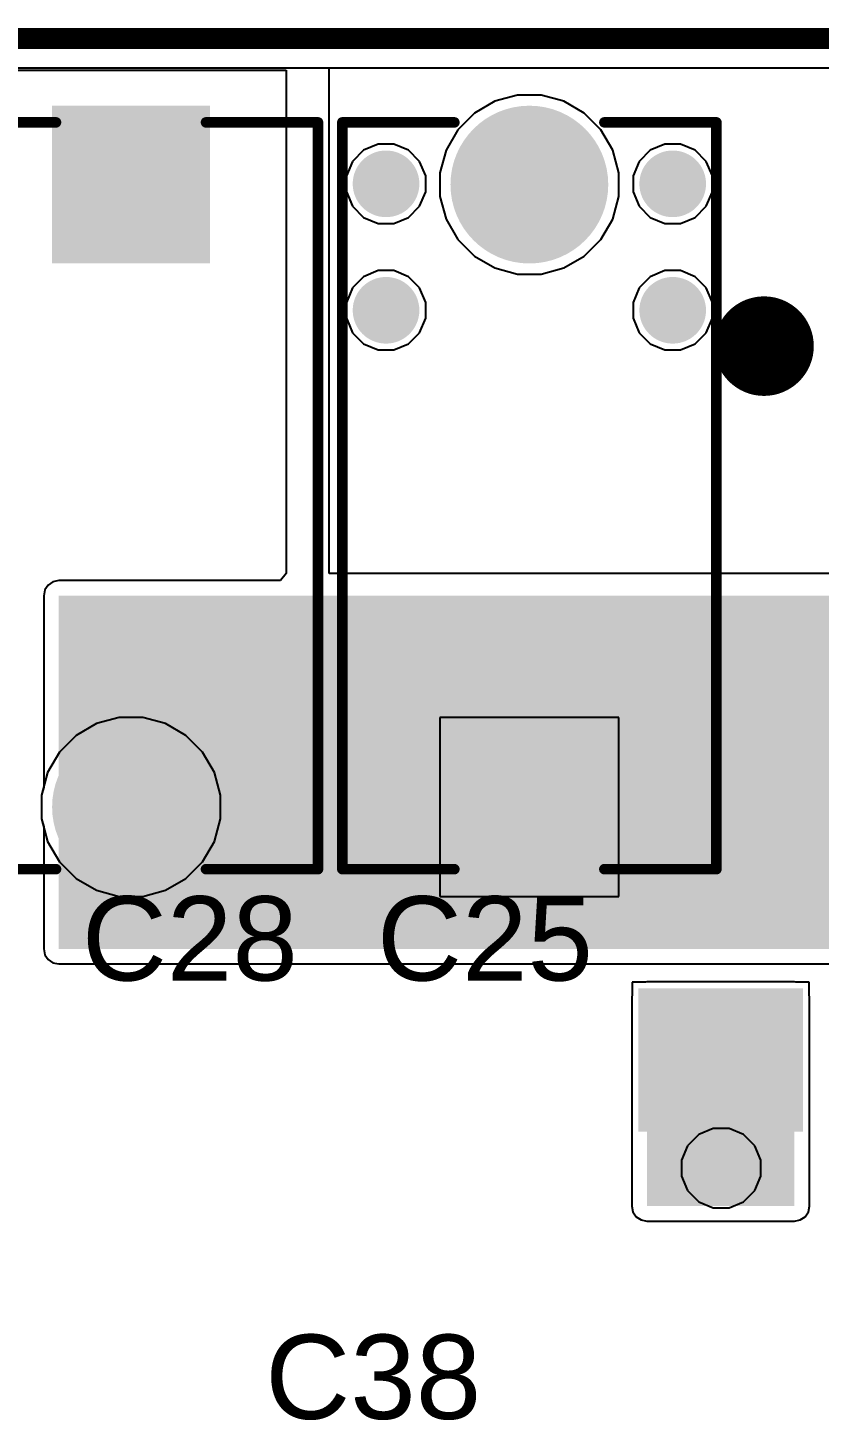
# Model space of a CAD drawing. Header units: millimetres. Extents: x 0 to 214, y 0 to 214.
# Drawn here: x 3.167 to 3.542, y 3.281 to 3.942 of the extents above; entities that cross this region are included whole.
import ezdxf

# ---------------------------------------------------------------- set-up
doc = ezdxf.new("R2010")
doc.units = ezdxf.units.MM
doc.header["$MEASUREMENT"] = 0
for name, color, linetype in [('BottomLayer', 5, 'Continuous'), ('BottomPaste', 16, 'Continuous'), ('BottomSolder', 6, 'Continuous'), ('Mechanical1', 6, 'Continuous'), ('MultiLayer', 9, 'Continuous'), ('PadHoleLayer', 156, 'Continuous'), ('TopLayer', 1, 'Continuous'), ('TopOverlay', 2, 'Continuous'), ('TopSolder', 216, 'Continuous'), ('ViaHoleLayer', 16, 'Continuous')]:
    doc.layers.add(name, color=color, linetype=linetype)
doc.styles.add('Arial', font='', dxfattribs={"height": 0.2})
doc.styles.get('Arial').set_extended_font_data('Arial')

# ---------------------------------------------------------------- blocks, each defined once
blk = doc.blocks.new('760895631_6')
at = {"layer": 'TopOverlay'}
for points, const_width in [([(-0.86953, 0.69004, 1), (-0.89315, 0.69004, 1)], 0.02362), ([(-0.89906, 0.69004, 1), (-0.88724, 0.69004, 1)], 0.01181), ([(-0.87543, 0.69004, 1), (-0.86362, 0.69004, 1)], 0.01181)]:
    blk.add_lwpolyline(points, format="xyb", close=True, dxfattribs=dict(at, const_width=const_width))
blk = doc.blocks.new('C___1206_B_251')
at = {"layer": 'BottomLayer'}
for points in [[(-0.08, 0.035), (-0.02, 0.035), (-0.02, -0.035), (-0.08, -0.035)], [(0.02, 0.035), (0.08, 0.035), (0.08, -0.035), (0.02, -0.035)]]:
    blk.add_hatch(color=5, dxfattribs=at).paths.add_polyline_path(points)
at = {"layer": 'BottomPaste'}
for points in [[(-0.08, 0.035), (-0.02, 0.035), (-0.02, -0.035), (-0.08, -0.035)], [(0.02, 0.035), (0.08, 0.035), (0.08, -0.035), (0.02, -0.035)]]:
    blk.add_hatch(color=16, dxfattribs=at).paths.add_polyline_path(points)
at = {"layer": 'BottomSolder'}
for points in [[(-0.084, 0.039), (-0.016, 0.039), (-0.016, -0.039), (-0.084, -0.039)], [(0.016, 0.039), (0.084, 0.039), (0.084, -0.039), (0.016, -0.039)]]:
    blk.add_hatch(color=6, dxfattribs=at).paths.add_polyline_path(points)
blk = doc.blocks.new('KP223J2J0701_253')
at = {"layer": 'BottomLayer'}
blk.add_hatch(color=5, dxfattribs=at).paths.add_polyline_path([(-0.18307, 0.03543), (-0.11221, 0.03543), (-0.11221, -0.03543), (-0.18307, -0.03543)])
h = blk.add_hatch(color=5, dxfattribs=at)
edge = h.paths.add_edge_path()
edge.add_arc((0.14764, 0), 0.03543, 0, 360)
at = {"layer": 'BottomSolder'}
blk.add_hatch(color=6, dxfattribs=at).paths.add_polyline_path([(-0.18507, 0.03743), (-0.11021, 0.03743), (-0.11021, -0.03743), (-0.18507, -0.03743)])
h = blk.add_hatch(color=6, dxfattribs=at)
edge = h.paths.add_edge_path()
edge.add_arc((0.14764, 0), 0.03743, 0, 360)
at = {"layer": 'MultiLayer'}
blk.add_hatch(color=9, dxfattribs=at).paths.add_polyline_path([(-0.18307, 0.03543), (-0.11221, 0.03543), (-0.11221, -0.03543), (-0.18307, -0.03543)])
h = blk.add_hatch(color=9, dxfattribs=at)
edge = h.paths.add_edge_path()
edge.add_arc((0.14764, 0), 0.03543, 0, 360)
at = {"layer": 'PadHoleLayer'}
h = blk.add_hatch(color=156, dxfattribs=at)
edge = h.paths.add_edge_path()
edge.add_arc((-0.14764, 0), 0.018, 0, 360)
h = blk.add_hatch(color=156, dxfattribs=at)
edge = h.paths.add_edge_path()
edge.add_arc((0.14764, 0), 0.018, 0, 360)
at = {"layer": 'TopLayer'}
blk.add_hatch(color=1, dxfattribs=at).paths.add_polyline_path([(-0.18307, 0.03543), (-0.11221, 0.03543), (-0.11221, -0.03543), (-0.18307, -0.03543)])
h = blk.add_hatch(color=1, dxfattribs=at)
edge = h.paths.add_edge_path()
edge.add_arc((0.14764, 0), 0.03543, 0, 360)
at = {"layer": 'TopSolder'}
blk.add_hatch(color=216, dxfattribs=at).paths.add_polyline_path([(-0.18507, 0.03743), (-0.11021, 0.03743), (-0.11021, -0.03743), (-0.18507, -0.03743)])
h = blk.add_hatch(color=216, dxfattribs=at)
edge = h.paths.add_edge_path()
edge.add_arc((0.14764, 0), 0.03743, 0, 360)
at = {"layer": 'TopOverlay', "const_width": 0.005}
for points in [[(0.17716, 0.08874), (-0.17716, 0.08874)], [(-0.17716, 0.03558), (-0.17716, 0.08874)], [(0.17716, 0.03558), (0.17716, 0.08874)], [(-0.17716, -0.08874), (-0.17716, -0.03558)], [(0.17716, -0.08874), (0.17716, -0.03558)], [(0.17716, -0.08874), (-0.17716, -0.08874)]]:
    blk.add_lwpolyline(points, dxfattribs=at)
at = {"layer": 'TopOverlay', "const_width": 0.0025}
for points in [[(-0.17841, 0.08874, 1), (-0.17591, 0.08874, 1)], [(-0.17841, 0.08874, 1), (-0.17591, 0.08874, 1)], [(0.17591, 0.08874, 1), (0.17841, 0.08874, 1)], [(0.17591, 0.08874, 1), (0.17841, 0.08874, 1)], [(-0.17841, 0.03558, 1), (-0.17591, 0.03558, 1)], [(0.17591, 0.03558, 1), (0.17841, 0.03558, 1)], [(-0.17841, -0.03558, 1), (-0.17591, -0.03558, 1)], [(0.17591, -0.03558, 1), (0.17841, -0.03558, 1)], [(-0.17841, -0.08874, 1), (-0.17591, -0.08874, 1)], [(-0.17841, -0.08874, 1), (-0.17591, -0.08874, 1)], [(0.17591, -0.08874, 1), (0.17841, -0.08874, 1)], [(0.17591, -0.08874, 1), (0.17841, -0.08874, 1)]]:
    blk.add_lwpolyline(points, format="xyb", close=True, dxfattribs=at)
blk = doc.blocks.new('KP223J2J0701_256')
at = {"layer": 'BottomLayer'}
blk.add_hatch(color=5, dxfattribs=at).paths.add_polyline_path([(-0.18307, 0.03543), (-0.11221, 0.03543), (-0.11221, -0.03543), (-0.18307, -0.03543)])
h = blk.add_hatch(color=5, dxfattribs=at)
edge = h.paths.add_edge_path()
edge.add_arc((0.14764, 0), 0.03543, 0, 360)
at = {"layer": 'BottomSolder'}
blk.add_hatch(color=6, dxfattribs=at).paths.add_polyline_path([(-0.18507, 0.03743), (-0.11021, 0.03743), (-0.11021, -0.03743), (-0.18507, -0.03743)])
h = blk.add_hatch(color=6, dxfattribs=at)
edge = h.paths.add_edge_path()
edge.add_arc((0.14764, 0), 0.03743, 0, 360)
at = {"layer": 'MultiLayer'}
blk.add_hatch(color=9, dxfattribs=at).paths.add_polyline_path([(-0.18307, 0.03543), (-0.11221, 0.03543), (-0.11221, -0.03543), (-0.18307, -0.03543)])
h = blk.add_hatch(color=9, dxfattribs=at)
edge = h.paths.add_edge_path()
edge.add_arc((0.14764, 0), 0.03543, 0, 360)
at = {"layer": 'PadHoleLayer'}
h = blk.add_hatch(color=156, dxfattribs=at)
edge = h.paths.add_edge_path()
edge.add_arc((-0.14764, 0), 0.018, 0, 360)
h = blk.add_hatch(color=156, dxfattribs=at)
edge = h.paths.add_edge_path()
edge.add_arc((0.14764, 0), 0.018, 0, 360)
at = {"layer": 'TopLayer'}
blk.add_hatch(color=1, dxfattribs=at).paths.add_polyline_path([(-0.18307, 0.03543), (-0.11221, 0.03543), (-0.11221, -0.03543), (-0.18307, -0.03543)])
h = blk.add_hatch(color=1, dxfattribs=at)
edge = h.paths.add_edge_path()
edge.add_arc((0.14764, 0), 0.03543, 0, 360)
at = {"layer": 'TopSolder'}
blk.add_hatch(color=216, dxfattribs=at).paths.add_polyline_path([(-0.18507, 0.03743), (-0.11021, 0.03743), (-0.11021, -0.03743), (-0.18507, -0.03743)])
h = blk.add_hatch(color=216, dxfattribs=at)
edge = h.paths.add_edge_path()
edge.add_arc((0.14764, 0), 0.03743, 0, 360)
at = {"layer": 'TopOverlay', "const_width": 0.005}
for points in [[(-0.17716, 0.08874), (-0.17716, 0.03558)], [(-0.17716, 0.08874), (0.17716, 0.08874)], [(0.17716, 0.08874), (0.17716, 0.03558)], [(-0.17716, -0.03558), (-0.17716, -0.08874)], [(0.17716, -0.03558), (0.17716, -0.08874)], [(-0.17716, -0.08874), (0.17716, -0.08874)]]:
    blk.add_lwpolyline(points, dxfattribs=at)
at = {"layer": 'TopOverlay', "const_width": 0.0025}
for points in [[(-0.17841, 0.08874, 1), (-0.17591, 0.08874, 1)], [(-0.17841, 0.08874, 1), (-0.17591, 0.08874, 1)], [(0.17591, 0.08874, 1), (0.17841, 0.08874, 1)], [(0.17591, 0.08874, 1), (0.17841, 0.08874, 1)], [(-0.17841, 0.03558, 1), (-0.17591, 0.03558, 1)], [(0.17591, 0.03558, 1), (0.17841, 0.03558, 1)], [(-0.17841, -0.03558, 1), (-0.17591, -0.03558, 1)], [(0.17591, -0.03558, 1), (0.17841, -0.03558, 1)], [(-0.17841, -0.08874, 1), (-0.17591, -0.08874, 1)], [(-0.17841, -0.08874, 1), (-0.17591, -0.08874, 1)], [(0.17591, -0.08874, 1), (0.17841, -0.08874, 1)], [(0.17591, -0.08874, 1), (0.17841, -0.08874, 1)]]:
    blk.add_lwpolyline(points, format="xyb", close=True, dxfattribs=at)

msp = doc.modelspace()

# ---------------------------------------------------------------- hatches: boundary and pattern name
at = {"layer": 'BottomLayer'}
h = msp.add_hatch(color=5, dxfattribs=at)
edge = h.paths.add_edge_path()
edge.add_arc((3.337, 3.868), 0.01181, 0, 360)
h = msp.add_hatch(color=5, dxfattribs=at)
edge = h.paths.add_edge_path()
edge.add_arc((3.473, 3.868), 0.01181, 0, 360)
h = msp.add_hatch(color=5, dxfattribs=at)
edge = h.paths.add_edge_path()
edge.add_arc((3.337, 3.808), 0.01181, 0, 360)
h = msp.add_hatch(color=5, dxfattribs=at)
edge = h.paths.add_edge_path()
edge.add_arc((3.473, 3.808), 0.01181, 0, 360)
for points in [[(3.18171, 3.505), (3.75461, 3.505), (3.75461, 3.67261), (3.18171, 3.67261)], [(3.46076, 3.383), (3.53076, 3.383), (3.53076, 3.48225), (3.46076, 3.48225)]]:
    msp.add_hatch(color=5, dxfattribs=at).paths.add_polyline_path(points)
h = msp.add_hatch(color=5, dxfattribs=at)
edge = h.paths.add_edge_path()
edge.add_arc((3.496, 3.401), 0.01181, 0, 360)
at = {"layer": 'BottomSolder'}
h = msp.add_hatch(color=6, dxfattribs=at)
edge = h.paths.add_edge_path()
edge.add_arc((3.337, 3.868), 0.01581, 0, 360)
h = msp.add_hatch(color=6, dxfattribs=at)
edge = h.paths.add_edge_path()
edge.add_arc((3.473, 3.868), 0.01581, 0, 360)
h = msp.add_hatch(color=6, dxfattribs=at)
edge = h.paths.add_edge_path()
edge.add_arc((3.337, 3.808), 0.01581, 0, 360)
h = msp.add_hatch(color=6, dxfattribs=at)
edge = h.paths.add_edge_path()
edge.add_arc((3.473, 3.808), 0.01581, 0, 360)
h = msp.add_hatch(color=6, dxfattribs=at)
edge = h.paths.add_edge_path()
edge.add_arc((3.496, 3.401), 0.01581, 0, 360)
at = {"layer": 'TopLayer'}
h = msp.add_hatch(color=1, dxfattribs=at)
edge = h.paths.add_edge_path()
edge.add_arc((3.337, 3.868), 0.01181, 0, 360)
h = msp.add_hatch(color=1, dxfattribs=at)
edge = h.paths.add_edge_path()
edge.add_arc((3.473, 3.868), 0.01181, 0, 360)
h = msp.add_hatch(color=1, dxfattribs=at)
edge = h.paths.add_edge_path()
edge.add_arc((3.337, 3.808), 0.01181, 0, 360)
h = msp.add_hatch(color=1, dxfattribs=at)
edge = h.paths.add_edge_path()
edge.add_arc((3.473, 3.808), 0.01181, 0, 360)
h = msp.add_hatch(color=1, dxfattribs=at)
edge = h.paths.add_edge_path()
edge.add_arc((3.496, 3.401), 0.01181, 0, 360)
at = {"layer": 'TopSolder'}
h = msp.add_hatch(color=216, dxfattribs=at)
edge = h.paths.add_edge_path()
edge.add_arc((3.337, 3.868), 0.01581, 0, 360)
h = msp.add_hatch(color=216, dxfattribs=at)
edge = h.paths.add_edge_path()
edge.add_arc((3.473, 3.868), 0.01581, 0, 360)
h = msp.add_hatch(color=216, dxfattribs=at)
edge = h.paths.add_edge_path()
edge.add_arc((3.337, 3.808), 0.01581, 0, 360)
h = msp.add_hatch(color=216, dxfattribs=at)
edge = h.paths.add_edge_path()
edge.add_arc((3.473, 3.808), 0.01581, 0, 360)
h = msp.add_hatch(color=216, dxfattribs=at)
edge = h.paths.add_edge_path()
edge.add_arc((3.496, 3.401), 0.01581, 0, 360)
at = {"layer": 'ViaHoleLayer'}
h = msp.add_hatch(color=16, dxfattribs=at)
edge = h.paths.add_edge_path()
edge.add_arc((3.337, 3.868), 0.00591, 0, 360)
h = msp.add_hatch(color=16, dxfattribs=at)
edge = h.paths.add_edge_path()
edge.add_arc((3.473, 3.868), 0.00591, 0, 360)
h = msp.add_hatch(color=16, dxfattribs=at)
edge = h.paths.add_edge_path()
edge.add_arc((3.337, 3.808), 0.00591, 0, 360)
h = msp.add_hatch(color=16, dxfattribs=at)
edge = h.paths.add_edge_path()
edge.add_arc((3.473, 3.808), 0.00591, 0, 360)
h = msp.add_hatch(color=16, dxfattribs=at)
edge = h.paths.add_edge_path()
edge.add_arc((3.496, 3.401), 0.00591, 0, 360)

# ---------------------------------------------------------------- linework, layer by layer
at = {"layer": 'BottomLayer'}
for p, q in [((1.268, 3.922), (3.28961, 3.922)), ((3.28961, 3.922), (3.28961, 3.68307)), ((3.31, 3.68307), (3.31, 3.923)), ((3.31, 3.923), (4.223, 3.923)), ((3.18171, 3.67975), (3.17898, 3.6792)), ((3.28688, 3.67975), (3.18171, 3.67975)), ((3.28961, 3.68307), (3.28688, 3.67975)), ((3.775, 3.68307), (3.31, 3.68307)), ((3.17512, 3.67534), (3.17458, 3.67261)), ((3.17667, 3.67765), (3.17512, 3.67534)), ((3.17898, 3.6792), (3.17667, 3.67765)), ((3.17458, 3.67261), (3.17458, 3.58172)), ((3.17458, 3.58172), (3.17357, 3.57795)), ((3.17357, 3.57795), (3.17357, 3.56677)), ((3.17357, 3.56677), (3.17458, 3.563)), ((3.17458, 3.563), (3.17458, 3.505)), ((3.17458, 3.505), (3.17512, 3.50227)), ((3.17512, 3.50227), (3.17667, 3.49995)), ((3.17667, 3.49995), (3.17898, 3.49841)), ((3.17898, 3.49841), (3.18171, 3.49786)), ((3.18171, 3.49786), (3.75461, 3.49786)), ((3.46007, 3.48925), (3.45376, 3.48925)), ((3.45376, 3.48925), (3.45376, 3.48294)), ((3.46076, 3.48939), (3.46007, 3.48925)), ((3.53076, 3.48939), (3.46076, 3.48939)), ((3.53145, 3.48925), (3.53076, 3.48939)), ((3.53776, 3.48925), (3.53145, 3.48925)), ((3.53776, 3.48294), (3.53776, 3.48925)), ((3.45376, 3.48294), (3.45362, 3.48225)), ((3.45362, 3.48225), (3.45362, 3.383)), ((3.53789, 3.48225), (3.53776, 3.48294)), ((3.53789, 3.383), (3.53789, 3.48225)), ((3.45362, 3.383), (3.45416, 3.38027)), ((3.53735, 3.38027), (3.53789, 3.383)), ((3.45416, 3.38027), (3.45571, 3.37795)), ((3.45571, 3.37795), (3.45802, 3.37641)), ((3.45802, 3.37641), (3.46076, 3.37586)), ((3.46076, 3.37586), (3.53076, 3.37586)), ((3.53076, 3.37586), (3.53349, 3.37641)), ((3.53349, 3.37641), (3.5358, 3.37795)), ((3.5358, 3.37795), (3.53735, 3.38027))]:
    msp.add_line(p, q, dxfattribs=at)
at = {"layer": 'Mechanical1', "const_width": 0.01}
msp.add_lwpolyline([(0.015, 3.93701), (6, 3.93701)], dxfattribs=at)
at = {"layer": 'TopLayer'}
for p, q in [((1.269, 3.923), (3.78517, 3.923)), ((3.38862, 3.90718), (3.37895, 3.90159)), ((3.39941, 3.91007), (3.38862, 3.90718)), ((3.41059, 3.91007), (3.39941, 3.91007)), ((3.42138, 3.90718), (3.41059, 3.91007)), ((3.43105, 3.90159), (3.42138, 3.90718)), ((3.37895, 3.90159), (3.37105, 3.89369)), ((3.43895, 3.89369), (3.43105, 3.90159)), ((3.37105, 3.89369), (3.36546, 3.88402)), ((3.44454, 3.88402), (3.43895, 3.89369)), ((3.33326, 3.88681), (3.32634, 3.88395)), ((3.34074, 3.88681), (3.33326, 3.88681)), ((3.34766, 3.88395), (3.34074, 3.88681)), ((3.46926, 3.88681), (3.46234, 3.88395)), ((3.47674, 3.88681), (3.46926, 3.88681)), ((3.48366, 3.88395), (3.47674, 3.88681)), ((3.32105, 3.87866), (3.31819, 3.87174)), ((3.32634, 3.88395), (3.32105, 3.87866)), ((3.35295, 3.87866), (3.34766, 3.88395)), ((3.35581, 3.87174), (3.35295, 3.87866)), ((3.36546, 3.88402), (3.36257, 3.87323)), ((3.44743, 3.87323), (3.44454, 3.88402)), ((3.45705, 3.87866), (3.45419, 3.87174)), ((3.46234, 3.88395), (3.45705, 3.87866)), ((3.48895, 3.87866), (3.48366, 3.88395)), ((3.49181, 3.87174), (3.48895, 3.87866)), ((3.31819, 3.87174), (3.31819, 3.86426)), ((3.35581, 3.86426), (3.35581, 3.87174)), ((3.36257, 3.87323), (3.36257, 3.86205)), ((3.44743, 3.86205), (3.44743, 3.87323)), ((3.45419, 3.87174), (3.45419, 3.86426)), ((3.49181, 3.86426), (3.49181, 3.87174)), ((3.31819, 3.86426), (3.32105, 3.85734)), ((3.35295, 3.85734), (3.35581, 3.86426)), ((3.36257, 3.86205), (3.36546, 3.85126)), ((3.44454, 3.85126), (3.44743, 3.86205)), ((3.45419, 3.86426), (3.45705, 3.85734)), ((3.48895, 3.85734), (3.49181, 3.86426)), ((3.32105, 3.85734), (3.32634, 3.85205)), ((3.32634, 3.85205), (3.33326, 3.84919)), ((3.34074, 3.84919), (3.34766, 3.85205)), ((3.34766, 3.85205), (3.35295, 3.85734)), ((3.36546, 3.85126), (3.37105, 3.84159)), ((3.43895, 3.84159), (3.44454, 3.85126)), ((3.45705, 3.85734), (3.46234, 3.85205)), ((3.46234, 3.85205), (3.46926, 3.84919)), ((3.47674, 3.84919), (3.48366, 3.85205)), ((3.48366, 3.85205), (3.48895, 3.85734)), ((3.33326, 3.84919), (3.34074, 3.84919)), ((3.46926, 3.84919), (3.47674, 3.84919)), ((3.37105, 3.84159), (3.37895, 3.83369)), ((3.43105, 3.83369), (3.43895, 3.84159)), ((3.37895, 3.83369), (3.38862, 3.8281)), ((3.42138, 3.8281), (3.43105, 3.83369)), ((3.33326, 3.82681), (3.32634, 3.82395)), ((3.34074, 3.82681), (3.33326, 3.82681)), ((3.34766, 3.82395), (3.34074, 3.82681)), ((3.38862, 3.8281), (3.39941, 3.82521)), ((3.39941, 3.82521), (3.41059, 3.82521)), ((3.41059, 3.82521), (3.42138, 3.8281)), ((3.46926, 3.82681), (3.46234, 3.82395)), ((3.47674, 3.82681), (3.46926, 3.82681)), ((3.48366, 3.82395), (3.47674, 3.82681)), ((3.32105, 3.81866), (3.31819, 3.81174)), ((3.32634, 3.82395), (3.32105, 3.81866)), ((3.35295, 3.81866), (3.34766, 3.82395)), ((3.35581, 3.81174), (3.35295, 3.81866)), ((3.45705, 3.81866), (3.45419, 3.81174)), ((3.46234, 3.82395), (3.45705, 3.81866)), ((3.48895, 3.81866), (3.48366, 3.82395)), ((3.49181, 3.81174), (3.48895, 3.81866)), ((3.31819, 3.81174), (3.31819, 3.80426)), ((3.35581, 3.80426), (3.35581, 3.81174)), ((3.45419, 3.81174), (3.45419, 3.80426)), ((3.49181, 3.80426), (3.49181, 3.81174)), ((3.31819, 3.80426), (3.32105, 3.79734)), ((3.35295, 3.79734), (3.35581, 3.80426)), ((3.45419, 3.80426), (3.45705, 3.79734)), ((3.48895, 3.79734), (3.49181, 3.80426)), ((3.32105, 3.79734), (3.32634, 3.79205)), ((3.32634, 3.79205), (3.33326, 3.78919)), ((3.34074, 3.78919), (3.34766, 3.79205)), ((3.34766, 3.79205), (3.35295, 3.79734)), ((3.45705, 3.79734), (3.46234, 3.79205)), ((3.46234, 3.79205), (3.46926, 3.78919)), ((3.47674, 3.78919), (3.48366, 3.79205)), ((3.48366, 3.79205), (3.48895, 3.79734)), ((3.33326, 3.78919), (3.34074, 3.78919)), ((3.46926, 3.78919), (3.47674, 3.78919)), ((3.21041, 3.61479), (3.19962, 3.6119)), ((3.22159, 3.61479), (3.21041, 3.61479)), ((3.23238, 3.6119), (3.22159, 3.61479)), ((3.44743, 3.61479), (3.36257, 3.61479)), ((3.36257, 3.61479), (3.36257, 3.52993)), ((3.44743, 3.52993), (3.44743, 3.61479)), ((3.19962, 3.6119), (3.18995, 3.60631)), ((3.24205, 3.60631), (3.23238, 3.6119)), ((3.18995, 3.60631), (3.18205, 3.59841)), ((3.24995, 3.59841), (3.24205, 3.60631)), ((3.18205, 3.59841), (3.17646, 3.58874)), ((3.25554, 3.58874), (3.24995, 3.59841)), ((3.17646, 3.58874), (3.17357, 3.57795)), ((3.25843, 3.57795), (3.25554, 3.58874)), ((3.17357, 3.57795), (3.17357, 3.56677)), ((3.25843, 3.56677), (3.25843, 3.57795)), ((3.17357, 3.56677), (3.17646, 3.55598)), ((3.25554, 3.55598), (3.25843, 3.56677)), ((3.17646, 3.55598), (3.18205, 3.54631)), ((3.24995, 3.54631), (3.25554, 3.55598)), ((3.18205, 3.54631), (3.18995, 3.53841)), ((3.24205, 3.53841), (3.24995, 3.54631)), ((3.18995, 3.53841), (3.19962, 3.53282)), ((3.23238, 3.53282), (3.24205, 3.53841)), ((3.19962, 3.53282), (3.21041, 3.52993)), ((3.21041, 3.52993), (3.22159, 3.52993)), ((3.22159, 3.52993), (3.23238, 3.53282)), ((3.36257, 3.52993), (3.44743, 3.52993)), ((3.48534, 3.41695), (3.48005, 3.41166)), ((3.49226, 3.41981), (3.48534, 3.41695)), ((3.49974, 3.41981), (3.49226, 3.41981)), ((3.50666, 3.41695), (3.49974, 3.41981)), ((3.51195, 3.41166), (3.50666, 3.41695)), ((3.48005, 3.41166), (3.47719, 3.40474)), ((3.51481, 3.40474), (3.51195, 3.41166)), ((3.47719, 3.40474), (3.47719, 3.39726)), ((3.51481, 3.39726), (3.51481, 3.40474)), ((3.47719, 3.39726), (3.48005, 3.39034)), ((3.51195, 3.39034), (3.51481, 3.39726)), ((3.48005, 3.39034), (3.48534, 3.38505)), ((3.50666, 3.38505), (3.51195, 3.39034)), ((3.48534, 3.38505), (3.49226, 3.38219)), ((3.49226, 3.38219), (3.49974, 3.38219)), ((3.49974, 3.38219), (3.50666, 3.38505))]:
    msp.add_line(p, q, dxfattribs=at)

# ---------------------------------------------------------------- block references
msp.add_blockref('760895631_6', (4.39766, 3.10096))
for name, p, rotation in [('KP223J2J0701_253', (3.216, 3.72), 270), ('KP223J2J0701_256', (3.405, 3.72), 90), ('C___1206_B_251', (3.49576, 3.50225), 90)]:
    msp.add_blockref(name, p, dxfattribs=dict(rotation=rotation))

# ---------------------------------------------------------------- texts
at = {"layer": 'TopOverlay', "style": 'Arial'}
for s, p in [('C28', (3.19268, 3.49001)), ('C25', (3.33268, 3.49001)), ('C38', (3.27968, 3.28201))]:
    msp.add_text(s, height=0.04, dxfattribs=at).set_placement(p)

doc.saveas('drawing.dxf')
